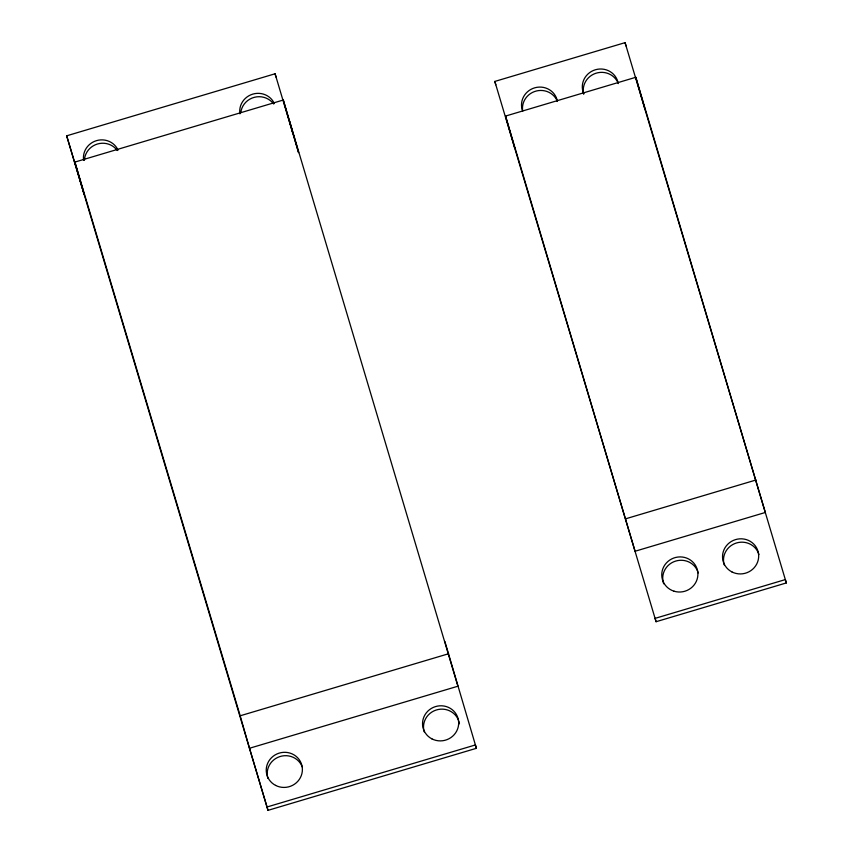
<?xml version="1.0" encoding="UTF-8"?>
<svg xmlns="http://www.w3.org/2000/svg" width="853" height="853" viewBox="0 0 853 853"><rect width="100%" height="100%" fill="white"/><g stroke="black" fill="none" stroke-linecap="round" stroke-linejoin="round"><path stroke-width="1.28" d="M267.991 810.35L267.032 806.991L475.43 744.946L476.39 748.305L267.991 810.35L66.673 135.819L275.082 73.774L298.582 152.644L289.594 121.286M66.673 135.819L84.212 194.548L74.893 162.081L283.292 100.025L457.901 686.217L249.502 748.262L267.032 806.991M494.825 81.43L625.078 42.65L786.327 582.94L656.074 621.72L494.825 81.43L495.796 84.788M505.552 116.072L635.805 77.292L765.322 512.472L635.069 551.251L505.552 116.072L514.86 148.55M625.761 518.773L756.014 479.994M249.502 748.262L240.183 715.795L448.582 653.75M476.39 748.305L444.861 641.445M74.893 162.081L240.183 715.795M786.327 582.94L785.357 579.582L655.115 618.361L656.074 621.72M635.805 77.292L645.113 109.77M625.078 42.65L626.038 46.009M283.292 100.025L292.611 132.503M275.082 73.774L276.041 77.133M240.791 112.607A18.116 17.508 -16 0 1 254.322 97.317A18.116 17.508 -16 0 1 273.589 103.97M424.208 731.863A18.116 17.508 -16 0 1 436 710.091A18.116 17.508 -16 0 1 458.583 720.444M458.946 721.521A18.116 17.508 -16 0 1 459.447 723.76M267.906 778.405A18.116 17.508 -16 0 1 279.709 756.632A18.116 17.508 -16 0 1 302.282 766.975M84.404 160.3A18.116 17.508 -16 0 1 97.445 144.008A18.116 17.508 -16 0 1 117.298 150.501M522.558 110.101A18.116 17.508 -16 0 1 536.377 90.994A18.116 17.508 -16 0 1 557.435 101.464A18.116 17.508 -16 0 0 534.842 87.784A18.116 17.508 -16 0 0 522.686 111.189M583.665 93.979A18.116 17.508 -16 0 1 595.746 73.305A18.116 17.508 -16 0 1 617.892 82.592M663.687 583.804A18.116 17.508 -16 0 1 675.512 561.125A18.116 17.508 -16 0 1 698.244 572.949M724.208 564.899A18.116 17.508 -16 0 1 736.565 542.945A18.116 17.508 -16 0 1 758.935 554.557M83.626 160.364A18.116 17.508 -16 0 1 96.485 140.649A18.116 17.508 -16 0 1 118.055 150.107M239.917 113.833A18.116 17.508 -16 0 1 252.787 94.118A18.116 17.508 -16 0 1 274.357 103.576M583.804 93.862A18.116 17.508 -16 0 1 595.351 69.775A18.116 17.508 -16 0 1 618.233 83.615M275.572 785.389A18.116 17.508 -16 0 0 302.389 769.225A18.116 17.508 -16 0 0 274.975 755.001A18.116 17.508 -16 0 0 275.572 785.389M431.874 738.858A18.116 17.508 -16 0 0 458.679 722.683A18.116 17.508 -16 0 0 431.277 708.47A18.116 17.508 -16 0 0 431.874 738.858M674.051 591.204A18.116 17.508 -16 0 0 697.551 570.7A18.116 17.508 -16 0 0 667.888 561.498A18.116 17.508 -16 0 0 674.051 591.204M731.874 571.894A18.116 17.508 -16 0 0 758.68 555.719A18.116 17.508 -16 0 0 731.277 541.495A18.116 17.508 -16 0 0 731.874 571.894"/></g></svg>
